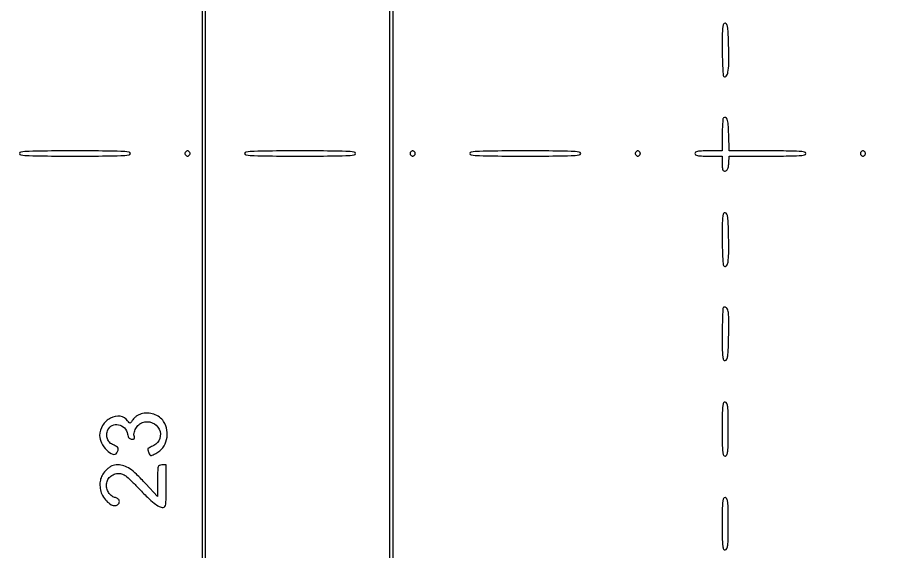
# Model space of a CAD drawing. Extents: x 0 to 836, y 5 to 589.
# Drawn here: x 585.59 to 629.33, y 171.26 to 197.72 of the extents above; entities that cross this region are included whole.
import ezdxf

# ---------------------------------------------------------------- set-up
doc = ezdxf.new("R2010")
doc.units = 0
doc.header["$MEASUREMENT"] = 0

msp = doc.modelspace()

# ---------------------------------------------------------------- linework, layer by layer
for points in [[(201.712326, 537.783562, -0.000001), (217.055896, 537.76491, -0.426088)], [(546.957638, 269.095817, -0.000001), (546.976289, 285.583213, -0.415883)], [(420.497259, 588.710259, 0.000013), (261.145696, 588.714318, 0.000021), (126.989856, 588.708632)], [(718.0002, 320.588723, -0.000011), (717.997333, 194.273324, -0.000202)], [(604.852986, 529.408162, -0.000002), (620.423836, 529.389509, -0.550615)], [(238.738155, 529.614638, -0.000002), (224.300981, 529.63329, -0.415836)], [(308.18842, 529.408162, -0.000002), (322.638019, 529.38951, -0.415836)], [(531.796111, 538.074638, -0.000002), (517.6951, 538.093291, -0.426056)], [(413.368417, 538.074638, -0.000002), (399.676779, 538.093291, -0.415815)], [(693.315638, 481.579418, -0.000002), (693.334294, 494.031443, -0.550517)], [(693.109162, 421.684687, -0.000002), (693.090507, 409.236574, -0.415775)], [(420.462, 4.7376), (836.1018, 4.7376), (836.1018, 4.9491, 0.047675), (836.091092, 5.061147, 0.173074), (836.05527, 5.121825, 0.144586), (835.98451, 5.152374, 0.030103), (835.848, 5.1606), (835.5942, 5.1606), (835.5942, 29.943407, 0.000223), (835.589332, 40.867792, 0.000628), (835.572933, 48.504221, 0.000026), (835.551504, 54.703733, 0.258997), (835.509671, 54.778456, -0.259848), (835.46748, 54.854103), (835.446278, 121.592707, -0.000059), (835.429914, 203.53197, -0.00002), (835.42504, 321.569549)], [(604.231838, 387.151416, -0.000003), (604.250494, 398.693431, -0.41574)], [(718.148241, 147.565102, 0.000075), (718.164575, 211.571705, 0.000026), (718.1694, 303.889409)], [(598.142374, 133.226362, -0.000004), (607.061927, 133.207701, -0.425827)], [(717.979042, 153.570589, -0.000014), (717.95733, 128.915092, -0.566366)], [(651.354038, 145.952466, -0.000005), (651.3727, 154.53653, -0.425803)]]:
    msp.add_lwpolyline(points, format="xyb")
for points in [[(594.738, 227.8632), (594.738, 169.9476)], [(604.044, 227.870882), (604.044, 169.962964)], [(594.9072, 169.8768), (594.9072, 227.786223)], [(604.2132, 169.8768), (604.2132, 227.791709)]]:
    msp.add_lwpolyline(points)
for points in [[(620.541, 196.156296, 0.005346), (620.546415, 195.649842, 0.008441), (620.563035, 195.215717, 0.003296), (620.585797, 194.847519, 0.241775), (620.616014, 194.797424, 0.384836), (620.740769, 194.820275, 0.121082), (620.823975, 195.009682, 0.040179), (620.863338, 195.43351, 0.007919), (620.860631, 196.197881, 0.003042), (620.842701, 196.901891, 0.026425), (620.816304, 197.213964, 0.069493), (620.770573, 197.375435, 0.246428), (620.68905, 197.440397, 0.329515), (620.608092, 197.401585, 0.093359), (620.564078, 197.259785, 0.026378), (620.544679, 196.947523, 0.002325)], [(620.599162, 192.748762, 0.175348), (620.575954, 192.699238, 0.005641), (620.558085, 192.47574, 0.010255), (620.545216, 192.207788, 0.006871), (620.541, 191.901), (620.541, 191.1114), (619.8642, 191.1114, 0.006994), (619.5096, 191.10644, 0.039364), (619.32135, 191.086284, 0.093584), (619.222423, 191.04769, 0.258593), (619.1874, 190.9845, 0.258593), (619.222423, 190.92131, 0.093584), (619.32135, 190.882716, 0.039364), (619.5096, 190.86256, 0.006994), (619.8642, 190.8576), (620.541, 190.8576), (620.541, 190.470697, 0.012512), (620.546232, 190.261646, 0.085527), (620.568708, 190.161459, 0.211524), (620.614415, 190.117793, 0.134077), (620.68905, 190.111877, 0.135481), (620.759083, 190.146294, 0.105876), (620.809465, 190.214856, 0.065919), (620.843141, 190.327249, 0.021777), (620.863114, 190.49878), (620.889129, 190.8576), (622.787764, 190.8576, 0.00191), (623.851629, 190.861665, 0.014775), (624.348811, 190.880164, 0.025966), (624.626377, 190.913254, 0.365091), (624.6864, 190.9845, 0.365153), (624.626357, 191.055753, 0.025926), (624.348511, 191.088838, 0.014762), (623.850875, 191.107336, 0.001908), (622.785964, 191.1114), (620.885527, 191.1114), (620.861314, 191.929392, 0.011355), (620.835711, 192.418464, 0.058727), (620.784034, 192.683833, 0.226091), (620.702615, 192.77047, 0.297633)], [(585.6858, 190.9845, 0.384667), (585.75279, 190.910309, 0.013951), (586.1652, 190.879726, 0.010273), (586.876904, 190.86152, 0.001258), (588.4353, 190.8576, 0.001258), (589.993696, 190.86152, 0.010273), (590.7054, 190.879726, 0.013951), (591.11781, 190.910309, 0.384667), (591.1848, 190.9845, 0.384667), (591.11781, 191.058691, 0.013951), (590.7054, 191.089274, 0.010273), (589.993696, 191.10748, 0.001258), (588.4353, 191.1114, 0.001258), (586.876904, 191.10748, 0.010273), (586.1652, 191.089274, 0.013951), (585.75279, 191.058691, 0.384667)], [(593.892, 190.9845, 0.099038), (593.901688, 190.93607, 0.097945), (593.929277, 190.894877, 0.097945), (593.97047, 190.867288, 0.099038), (594.0189, 190.8576, 0.099038), (594.06733, 190.867288, 0.097945), (594.108523, 190.894877, 0.097945), (594.136112, 190.93607, 0.099038), (594.1458, 190.9845, 0.099038), (594.136112, 191.03293, 0.097945), (594.108523, 191.074123, 0.097945), (594.06733, 191.101712, 0.099038), (594.0189, 191.1114, 0.099038), (593.97047, 191.101712, 0.097945), (593.929277, 191.074123, 0.097945), (593.901688, 191.03293, 0.099038)], [(596.853, 190.9845, 0.384667), (596.91999, 190.910309, 0.013951), (597.3324, 190.879726, 0.010273), (598.044104, 190.86152, 0.001258), (599.6025, 190.8576, 0.001258), (601.160896, 190.86152, 0.010273), (601.8726, 190.879726, 0.013951), (602.28501, 190.910309, 0.384667), (602.352, 190.9845, 0.384667), (602.28501, 191.058691, 0.013951), (601.8726, 191.089274, 0.010273), (601.160896, 191.10748, 0.001258), (599.6025, 191.1114, 0.001258), (598.044104, 191.10748, 0.010273), (597.3324, 191.089274, 0.013951), (596.91999, 191.058691, 0.384667)], [(605.0592, 190.9845, 0.099038), (605.068888, 190.93607, 0.097945), (605.096477, 190.894877, 0.097945), (605.13767, 190.867288, 0.099038), (605.1861, 190.8576, 0.099038), (605.23453, 190.867288, 0.097945), (605.275723, 190.894877, 0.097945), (605.303312, 190.93607, 0.099038), (605.313, 190.9845, 0.099038), (605.303312, 191.03293, 0.097945), (605.275723, 191.074123, 0.097945), (605.23453, 191.101712, 0.099038), (605.1861, 191.1114, 0.099038), (605.13767, 191.101712, 0.097945), (605.096477, 191.074123, 0.097945), (605.068888, 191.03293, 0.099038)], [(608.0202, 190.9845, 0.384667), (608.08719, 190.910309, 0.013951), (608.4996, 190.879726, 0.010273), (609.211304, 190.86152, 0.001258), (610.7697, 190.8576, 0.001258), (612.328096, 190.86152, 0.010273), (613.0398, 190.879726, 0.013951), (613.45221, 190.910309, 0.384667), (613.5192, 190.9845, 0.384667), (613.45221, 191.058691, 0.013951), (613.0398, 191.089274, 0.010273), (612.328096, 191.10748, 0.001258), (610.7697, 191.1114, 0.001258), (609.211304, 191.10748, 0.010273), (608.4996, 191.089274, 0.013951), (608.08719, 191.058691, 0.384667)], [(616.2264, 190.9845, 0.099038), (616.236088, 190.93607, 0.097945), (616.263677, 190.894877, 0.097945), (616.30487, 190.867288, 0.099038), (616.3533, 190.8576, 0.099038), (616.40173, 190.867288, 0.097945), (616.442923, 190.894877, 0.097945), (616.470512, 190.93607, 0.099038), (616.4802, 190.9845, 0.099038), (616.470512, 191.03293, 0.097945), (616.442923, 191.074123, 0.097945), (616.40173, 191.101712, 0.099038), (616.3533, 191.1114, 0.099038), (616.30487, 191.101712, 0.097945), (616.263677, 191.074123, 0.097945), (616.236088, 191.03293, 0.099038)], [(627.3936, 190.9845, 0.099038), (627.403288, 190.93607, 0.097945), (627.430877, 190.894877, 0.097945), (627.47207, 190.867288, 0.099038), (627.5205, 190.8576, 0.099038), (627.56893, 190.867288, 0.097945), (627.610123, 190.894877, 0.097945), (627.637712, 190.93607, 0.099038), (627.6474, 190.9845, 0.099038), (627.637712, 191.03293, 0.097945), (627.610123, 191.074123, 0.097945), (627.56893, 191.101712, 0.099038), (627.5205, 191.1114, 0.099038), (627.47207, 191.101712, 0.097945), (627.430877, 191.074123, 0.097945), (627.403288, 191.03293, 0.099038)], [(620.541, 186.765696, 0.004687), (620.546458, 186.183541, 0.012442), (620.564602, 185.767951, 0.0095), (620.591209, 185.464706, 0.231694), (620.635059, 185.395054, 0.395263), (620.750881, 185.418443, 0.115694), (620.826336, 185.602875, 0.037143), (620.861203, 186.018342, 0.006672), (620.858196, 186.795738, 0.002989), (620.841681, 187.507808, 0.026232), (620.815971, 187.822117, 0.069287), (620.770593, 187.984546, 0.247473), (620.68905, 188.049791, 0.329521), (620.608092, 188.010982, 0.093362), (620.564078, 187.869185, 0.026378), (620.544679, 187.556924, 0.002325)], [(620.596666, 183.355666, 0.18604), (620.57419, 183.305, 0.002178), (620.557352, 182.933477, 0.006242), (620.545021, 182.50021, 0.003992), (620.541, 181.996597, 0.002344), (620.544683, 181.211099, 0.026562), (620.564091, 180.900917, 0.09418), (620.608149, 180.760189, 0.328398), (620.68905, 180.721609, 0.248149), (620.770709, 180.787117, 0.068445), (620.816326, 180.950954, 0.026027), (620.842623, 181.267698, 0.002972), (620.860442, 181.984634, 0.004047), (620.867243, 182.613824, 0.01801), (620.854941, 182.983108, 0.026936), (620.826164, 183.215559, 0.177076), (620.768058, 183.315288, 0.049782), (620.719664, 183.347918, 0.065693), (620.669975, 183.366767, 0.081515), (620.626609, 183.369751, 0.174599)], [(620.541, 177.3216, 0.002216), (620.544656, 176.496681, 0.02535), (620.564001, 176.172244, 0.088793), (620.60776, 176.024181, 0.335991), (620.68905, 175.984105, 0.254832), (620.770632, 176.051342, 0.068159), (620.813097, 176.220215, 0.024934), (620.833038, 176.550043, 0.002632), (620.8371, 177.3216, 0.002632), (620.833038, 178.093157, 0.024934), (620.813097, 178.422985, 0.068159), (620.770632, 178.591858, 0.254832), (620.68905, 178.659095, 0.335991), (620.60776, 178.619019, 0.088793), (620.564001, 178.470956, 0.02535), (620.544656, 178.146519, 0.002216)], [(591.71399, 178.072189, 0.048999), (591.598722, 178.026669, 0.03454), (591.479363, 177.95462, 0.035001), (591.373778, 177.86887, 0.05974), (591.30074, 177.782047, -0.011552), (591.209782, 177.649986, -0.189773), (591.165461, 177.621611, -0.271529), (591.12246, 177.636624, -0.023408), (591.048474, 177.732385, 0.211093), (590.682213, 177.953781, 0.153403), (590.207369, 177.86894, 0.129568), (589.80874, 177.505731, 0.144874), (589.662316, 177.008551, 0.118743), (589.752688, 176.635569, 0.075627), (590.015231, 176.271721, 0.104789), (590.310089, 176.07602, 0.360451), (590.512763, 176.14201, 0.058537), (590.578089, 176.278226, 0.187349), (590.574114, 176.377102, 0.160649), (590.502591, 176.45716, 0.040558), (590.342618, 176.532863, -0.107945), (590.16078, 176.650956, -0.108648), (590.04526, 176.833864, -0.103734), (590.013982, 177.055604, -0.090479), (590.071386, 177.283205, -0.175419), (590.28572, 177.502117, -0.166765), (590.59568, 177.538917, -0.150308), (590.88689, 177.37576, -0.142024), (591.044064, 177.07353, 0.036534), (591.077434, 176.953158, 0.090483), (591.123054, 176.874204, 0.120338), (591.184468, 176.829722, 0.097136), (591.26463, 176.814, 0.049538), (591.338026, 176.82129, 0.157244), (591.380554, 176.845074, 0.197701), (591.395569, 176.885138, 0.083848), (591.384011, 176.942419, -0.147101), (591.370272, 177.126988, -0.075242), (591.454591, 177.345674, -0.072203), (591.605637, 177.539347, -0.107624), (591.788155, 177.651212, -0.182238), (592.268162, 177.639165, -0.185988), (592.615715, 177.313182, -0.197143), (592.643447, 176.854198, -0.195315), (592.341005, 176.50567, 0.002093), (592.23669, 176.452092, 0.003032), (592.14505, 176.40383, 0.001553), (592.067759, 176.362215, 0.050235), (592.050133, 176.350223, 0.2614), (592.044138, 176.334378, 0.016535), (592.053521, 176.283613, 0.020895), (592.070003, 176.221057, 0.013728), (592.09392, 176.150509, 0.039093), (592.142735, 176.044759, 0.24682), (592.190885, 176.013472, 0.130591), (592.263955, 176.025823, 0.008927), (592.455288, 176.117077, 0.116211), (592.789477, 176.395299, 0.103036), (592.982517, 176.805554, 0.100295), (592.998505, 177.268376, 0.104035), (592.831989, 177.694259, 0.088767), (592.626398, 177.911825, 0.077816), (592.348868, 178.056768, 0.07552), (592.032391, 178.112798, 0.075811)], [(589.998225, 175.30204, 0.051153), (589.818316, 175.081004, 0.072988), (589.711798, 174.851927, 0.071635), (589.674422, 174.598632, 0.047266), (589.701211, 174.305015, 0.082624), (589.804185, 174.023195, 0.062291), (590.00134, 173.758181, 0.06701), (590.234986, 173.571953, 0.171701), (590.443999, 173.529794, 0.154891), (590.584499, 173.597384, 0.205775), (590.640284, 173.726021, 0.206634), (590.585277, 173.854604, 0.155718), (590.445294, 173.922236, -0.120035), (590.277441, 173.989289, -0.083756), (590.132752, 174.13418, -0.077229), (590.034289, 174.331217, -0.077472), (590.0004, 174.548624, -0.10504), (590.047102, 174.768479, -0.10037), (590.179521, 174.954476, -0.097017), (590.378317, 175.078725, -0.091225), (590.61375, 175.122354, -0.091469), (590.788018, 175.090436, -0.068605), (590.959492, 174.996633, -0.035955), (591.180773, 174.806649, -0.006703), (591.555952, 174.424404, 0.00777), (592.035429, 173.937974, 0.027056), (592.366118, 173.646203, 0.042437), (592.615458, 173.481401, 0.124499), (592.81335, 173.430557, 0.266285), (592.893122, 173.475886, 0.098923), (592.9373, 173.602233, 0.031549), (592.95735, 173.865222, 0.003254), (592.9614, 174.4875), (592.9614, 175.545), (592.7499, 175.545, 0.107498), (592.627143, 175.518299, 0.221958), (592.564859, 175.44519, 0.062393), (592.540731, 175.278975, 0.003589), (592.534349, 174.76245), (592.530297, 173.9799), (591.956493, 174.599069, 0.011982), (591.482665, 175.086399, 0.044714), (591.152188, 175.357, 0.070874), (590.867618, 175.496304, 0.078159), (590.564942, 175.544443, 0.038885), (590.396698, 175.53163, 0.062693), (590.258732, 175.492113, 0.060899), (590.132128, 175.418641, 0.034494)], [(620.541, 172.6263, 0.002301), (620.544674, 171.827997, 0.026158), (620.56406, 171.513212, 0.092428), (620.608024, 171.370149, 0.330993), (620.68905, 171.331105, 0.251426), (620.770356, 171.397244, 0.070478), (620.813002, 171.561154, 0.025711), (620.833006, 171.881303, 0.002748), (620.8371, 172.6263, 0.002748), (620.833006, 173.371297, 0.025711), (620.813002, 173.691446, 0.070478), (620.770356, 173.855356, 0.251426), (620.68905, 173.921495, 0.330993), (620.608024, 173.882451, 0.092428), (620.56406, 173.739388, 0.026158), (620.544674, 173.424603, 0.002301)]]:
    msp.add_lwpolyline(points, format="xyb", close=True)

doc.saveas('drawing.dxf')
